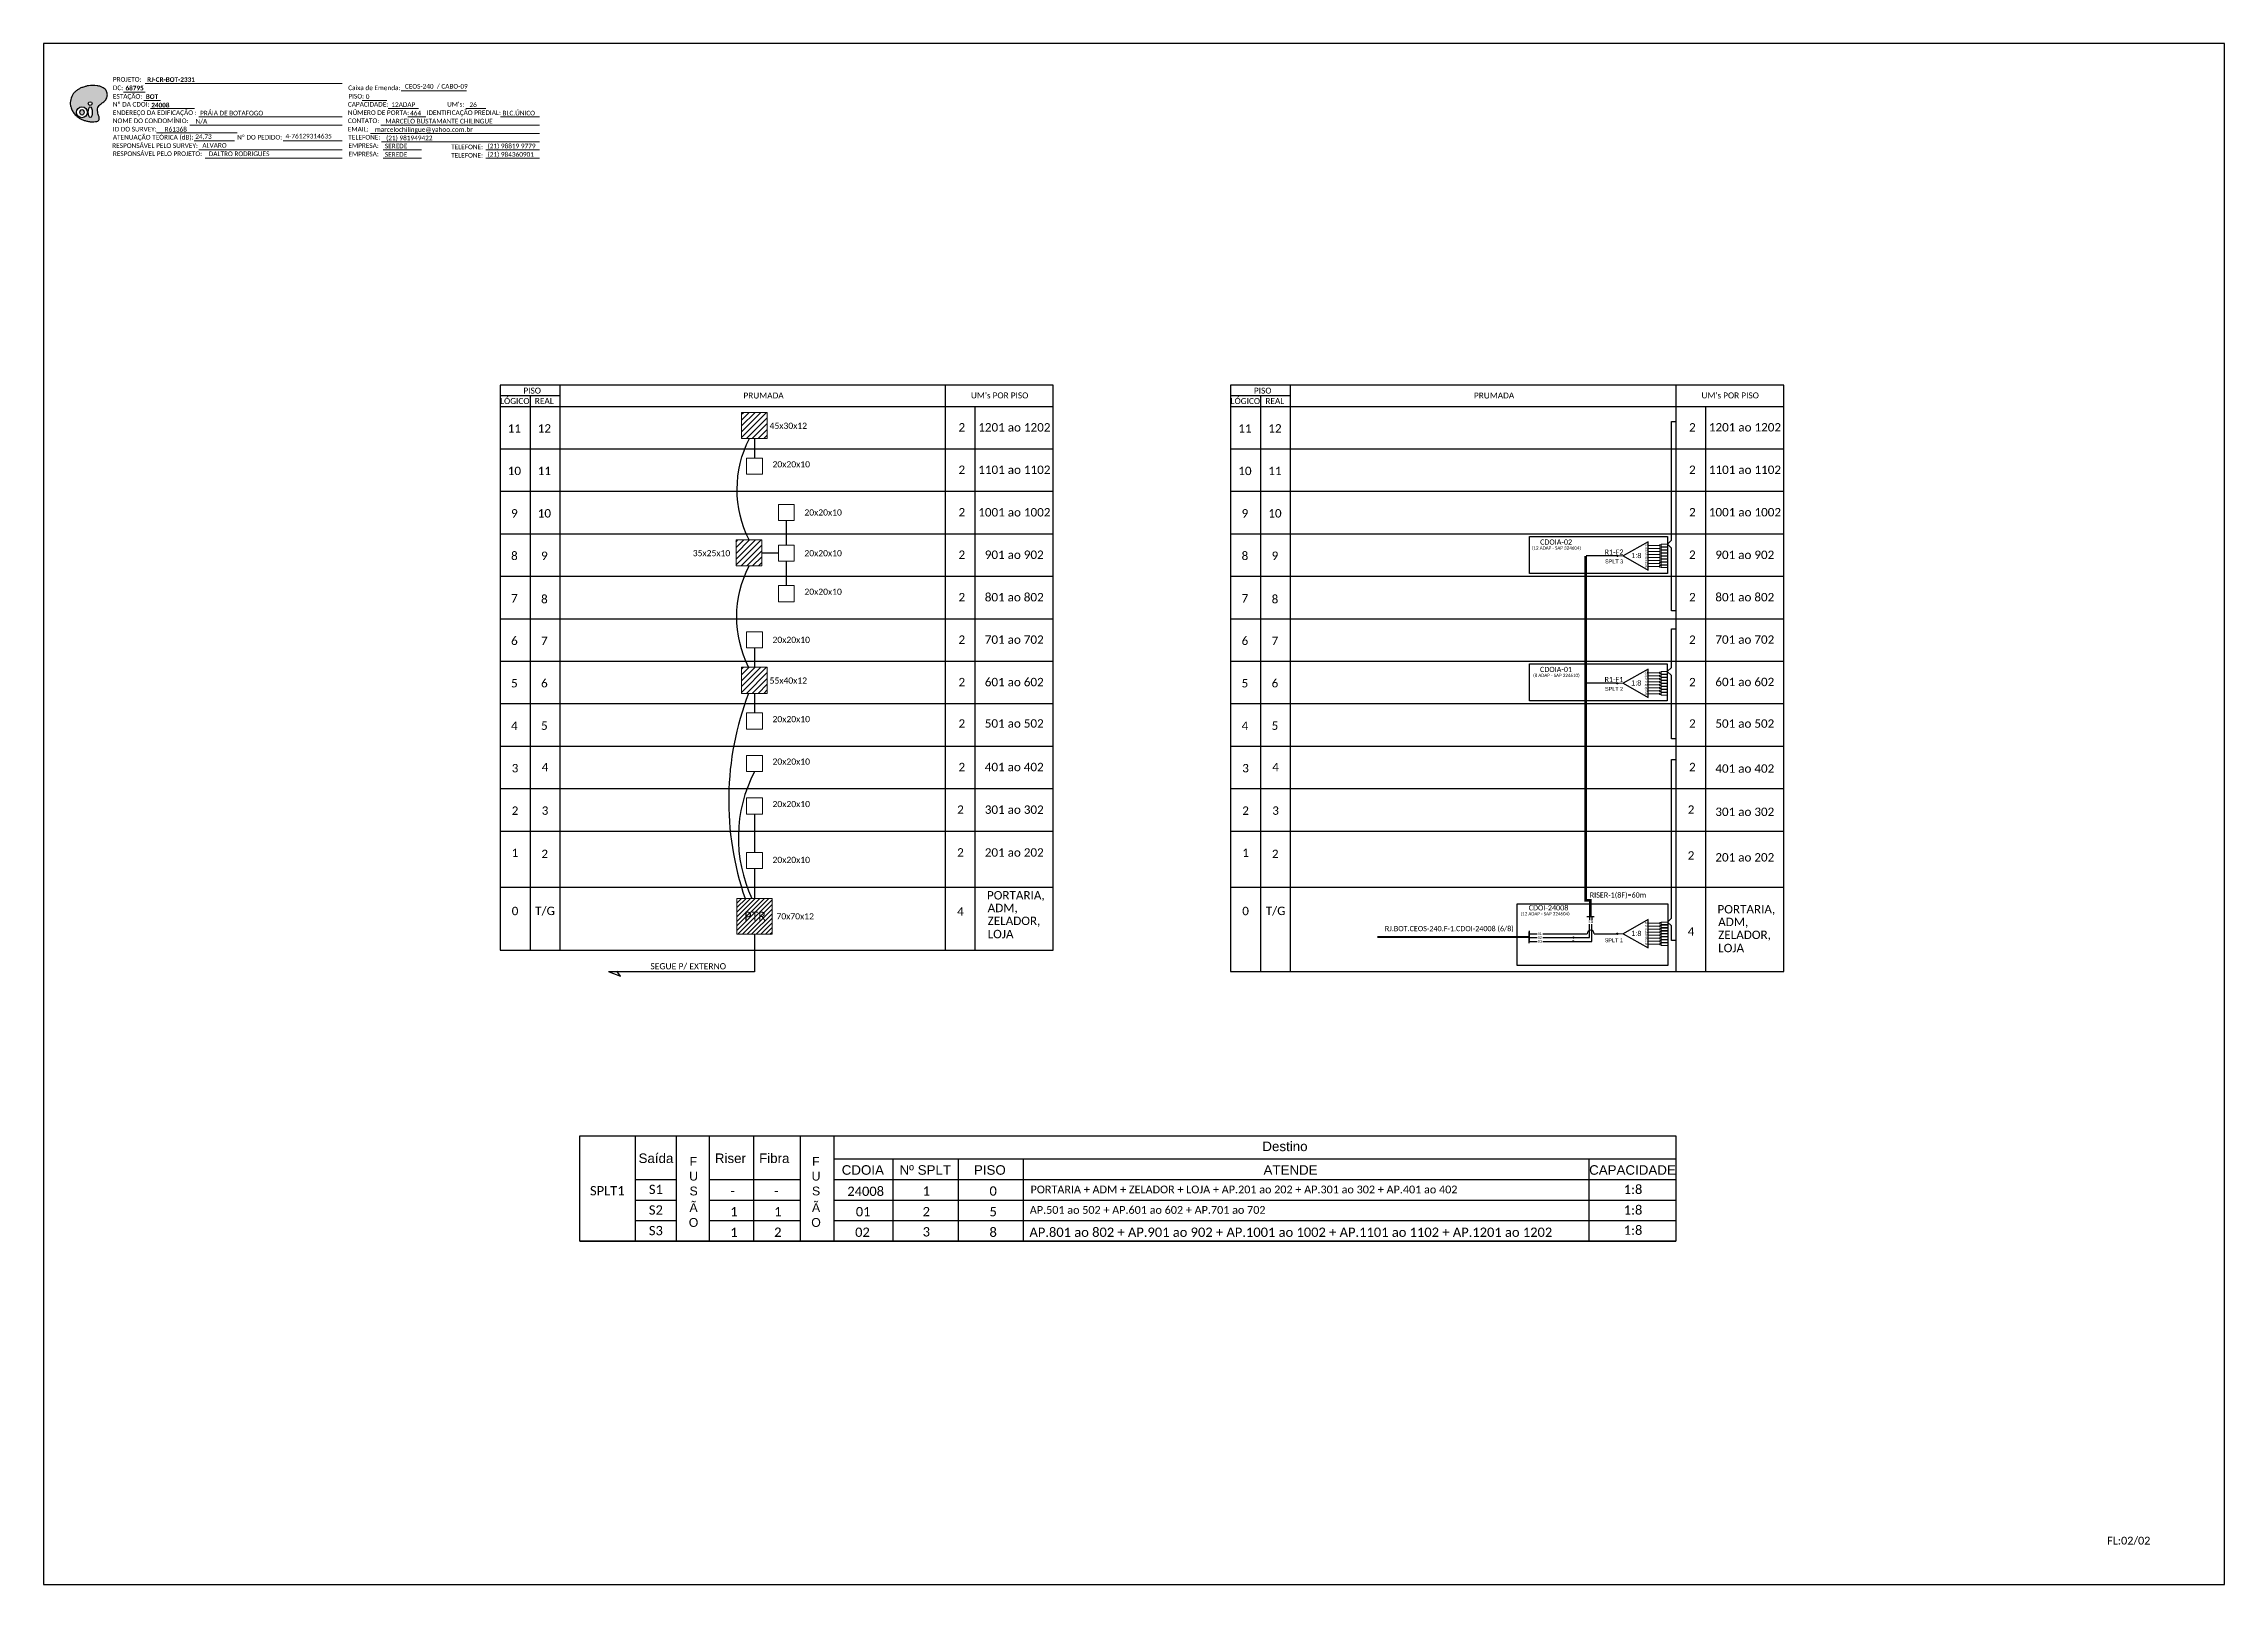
# Paper-space layout 'CDOI-24008 p2' of a CAD drawing. Header units: metres, sheet in millimetres. Extents: x -439 to 402, y -851 to -257.
# The model-space entities are those that its viewports show. They can reach past a viewport. Long polylines and large blocks are cut down to what shows.
import ezdxf
from ezdxf.enums import TextEntityAlignment as Align

# ---------------------------------------------------------------- set-up
doc = ezdxf.new("R2010")
doc.units = ezdxf.units.M
doc.styles.add('ARIAL', font='arial.ttf')
doc.styles.add('WMF-Calibri0', font='calibri.ttf')
doc.styles.add('WMF-Calibri1', font='calibrib.ttf')

# ---------------------------------------------------------------- blocks, each defined once
blk = doc.blocks.new('OI')
h = blk.add_hatch(color=40)
edge = h.paths.add_edge_path()
edge.add_spline(control_points=[(4.35, -0.67), (3.92, -0.99), (3.26, -1.5), (2.81, -2.59), (2.9, -3.5), (3.06, -4.27), (3.31, -4.85), (3.37, -5.39), (3.4, -5.88), (3.2, -6.4), (2.54, -6.61), (1.65, -6.63), (0.55, -6.67), (-0.56, -6.42), (-1.61, -6.14), (-2.77, -5.61), (-3.92, -4.77), (-4.89, -3.7), (-5.34, -2.65), (-5.6, -1.94), (-5.85, -0.96), (-5.71, 0.47), (-5.1, 2.02), (-4.14, 3.02), (-3.3, 3.61), (-2.37, 4.16), (-1.36, 4.44), (-0.56, 4.7), (0.79, 4.85), (2.24, 4.97), (3.79, 4.57), (4.67, 4.21), (5.44, 3.65), (5.76, 2.99), (6.03, 2.21), (6.01, 1.46), (5.72, 0.64), (5.31, 0.08), (4.88, -0.38), (4.51, -0.55), (4.35, -0.67)], knot_values=[0, 0, 0, 0, 1.60434, 2.417191, 3.427595, 4.282808, 4.776746, 5.304182, 5.888771, 6.258406, 6.858137, 7.79129, 8.986195, 10.124242, 11.187857, 12.242908, 13.953784, 15.414161, 16.515391, 17.349188, 17.675853, 19.552021, 21.515531, 22.568638, 23.63245, 24.621084, 25.782718, 26.745347, 27.142653, 29.870543, 31.004649, 31.921532, 32.709589, 33.801391, 34.042471, 35.192333, 35.971461, 36.628871, 37.254359, 37.836911, 37.836911, 37.836911, 37.836911], degree=3, periodic=0)
h.paths.add_polyline_path([(1.13, -0.87, -1), (-0.04, -0.87, -1)], flags=16)
edge = h.paths.add_edge_path(flags=16)
edge.add_ellipse((0.56, -3.59), major_axis=(-0.02, 1.71), ratio=0.361305, start_angle=0, end_angle=360)
h.paths.add_polyline_path([(-0.36, -3.62, -1), (-3.8, -3.62, -1)], flags=16)
edge = h.paths.add_edge_path(flags=0)
edge.add_ellipse((-2.08, -3.62), major_axis=(0, 0.885), ratio=0.758294, start_angle=0, end_angle=360)
at = {"color": 40}
for centre, radius in [((-2.08, -3.62), 1.72), ((0.54, -0.87), 0.587)]:
    blk.add_circle(centre, radius, dxfattribs=at)
blk.add_ellipse((-2.08, -3.62), major_axis=(0, 0.885), ratio=0.758294, start_param=-3.141592653589792, end_param=3.141592653589792, dxfattribs=at)
blk.add_ellipse((0.56, -3.59), major_axis=(-0.02, 1.71), ratio=0.361305, dxfattribs=at)
at = {"color": 40, "start_tangent": (-0.800898, -0.598801), "end_tangent": (-0.800898, -0.598801)}
blk.add_spline([(4.35, -0.67), (3.2, -1.78), (2.9, -2.54), (2.92, -3.55), (3.12, -4.38), (3.28, -4.85), (3.37, -5.37), (3.35, -5.95), (3.2, -6.29), (2.66, -6.55), (1.73, -6.63), (0.54, -6.62), (-0.58, -6.41), (-1.6, -6.11), (-2.56, -5.67), (-3.95, -4.67), (-4.89, -3.56), (-5.37, -2.56), (-5.64, -1.78), (-5.72, -1.46), (-5.63, 0.42), (-4.84, 2.22), (-4.13, 2.99), (-3.27, 3.62), (-2.4, 4.09), (-1.3, 4.47), (-0.37, 4.72), (0.02, 4.77), (2.75, 4.8), (3.85, 4.53), (4.69, 4.16), (5.31, 3.68), (5.85, 2.73), (5.93, 2.5), (5.94, 1.35), (5.67, 0.62), (5.29, 0.08), (4.84, -0.36), (4.35, -0.67)], degree=3, dxfattribs=at)
blk = doc.blocks.new('SPLT_1-8_SC-APC')
at = {"color": 1, "lineweight": 0}
blk.add_lwpolyline([(-17.04, -7.55), (-19.26, -7.55)], dxfattribs=at)
at = {"color": 1}
blk.add_lwpolyline([(-7.37, -2.1), (-17.04, -7.55), (-7.37, -13), (-7.37, -2.1)], dxfattribs=at)
at = {"color": 3, "lineweight": 0}
for points in [[(-2.99, -3.51), (-7.37, -3.51)], [(-7.37, -4.66), (-2.99, -4.66)], [(-7.37, -5.82), (-2.99, -5.82)], [(-7.37, -6.97), (-2.99, -6.97)], [(-7.37, -8.12), (-2.99, -8.12)], [(-2.41, -3.02), (-2.41, -4)], [(-2.41, -3.02), (0, -3.02)], [(-2.41, -4), (0, -4)], [(-2.41, -4.17), (-2.41, -5.16)], [(-2.41, -4.17), (0, -4.17)], [(-2.41, -5.16), (0, -5.16)], [(-2.41, -5.32), (-2.41, -6.31)], [(-2.41, -5.32), (0, -5.32)], [(-2.41, -6.31), (0, -6.31)], [(-2.41, -6.48), (-2.41, -7.46)], [(-2.41, -6.48), (0, -6.48)], [(-2.41, -7.46), (0, -7.46)], [(-2.41, -7.63), (-2.41, -8.62)], [(-2.41, -7.63), (0, -7.63)], [(-7.37, -9.28), (-2.99, -9.28)], [(-7.37, -10.43), (-2.99, -10.43)], [(-7.37, -11.58), (-2.99, -11.58)], [(-2.41, -8.62), (0, -8.62)], [(-2.41, -8.78), (-2.41, -9.77)], [(-2.41, -8.78), (0, -8.78)], [(-2.41, -9.77), (0, -9.77)], [(-2.41, -9.94), (-2.41, -10.92)], [(-2.41, -9.94), (0, -9.94)], [(-2.41, -10.92), (0, -10.92)], [(-2.41, -11.09), (-2.41, -12.08)], [(-2.41, -11.09), (0, -11.09)], [(-2.41, -12.08), (0, -12.08)]]:
    blk.add_lwpolyline(points, dxfattribs=at)
for points in [[(-2.99, -3.22), (-2.41, -3.22), (-2.41, -3.8), (-2.99, -3.8)], [(-2.99, -4.38), (-2.41, -4.38), (-2.41, -4.95), (-2.99, -4.95)], [(-2.99, -5.53), (-2.41, -5.53), (-2.41, -6.1), (-2.99, -6.1)], [(-2.99, -6.68), (-2.41, -6.68), (-2.41, -7.26), (-2.99, -7.26)], [(-2.99, -7.84), (-2.41, -7.84), (-2.41, -8.41), (-2.99, -8.41)], [(-2.99, -8.99), (-2.41, -8.99), (-2.41, -9.56), (-2.99, -9.56)], [(-2.99, -10.14), (-2.41, -10.14), (-2.41, -10.72), (-2.99, -10.72)], [(-2.99, -11.3), (-2.41, -11.3), (-2.41, -11.87), (-2.99, -11.87)]]:
    blk.add_lwpolyline(points, close=True, dxfattribs=at)
at = {"color": 1, "style": 'ARIAL'}
for s, height, p in [('1:8', 2, (-13.91, -8.4)), ('S1', 0.75, (-8.74, -3.78)), ('S2', 0.75, (-8.74, -4.97)), ('S3', 0.75, (-8.74, -6.18)), ('S4', 0.75, (-8.74, -7.36)), ('S5', 0.75, (-8.74, -8.57)), ('S6', 0.75, (-8.74, -9.69)), ('S7', 0.75, (-8.74, -10.78)), ('S8', 0.75, (-8.74, -11.9))]:
    blk.add_text(s, height=height, dxfattribs=at).set_placement(p)

msp = doc.modelspace()

# ---------------------------------------------------------------- hatches: boundary and pattern name
h = msp.add_hatch()
h.set_pattern_fill('LINE', color=1, scale=0.5, angle=45)
h.set_pattern_definition([(45, (-5582.2583, 3171.6283), (-1.122532, 1.122532), [])])
h.paths.add_polyline_path([(-29.86, -56.8), (-19.96, -56.8), (-19.96, -46.76), (-29.86, -46.76)])
h = msp.add_hatch()
h.set_pattern_fill('LINE', color=1, scale=0.5, angle=45)
h.set_pattern_definition([(45, (-5584.3463, 3122.5127), (-1.122532, 1.122532), [])])
h.paths.add_polyline_path([(-31.95, -105.92), (-22.04, -105.92), (-22.04, -95.88), (-31.95, -95.88)])
h = msp.add_hatch(color=3)
h.dxf.hatch_style = 1
edge = h.paths.add_edge_path()
edge.add_arc((307.9, -102.04), 0.242, 0, 360)
h = msp.add_hatch()
h.set_pattern_fill('LINE', color=1, scale=0.5, angle=45)
h.set_pattern_definition([(45, (-5582.2583, 3073.3971), (-1.122532, 1.122532), [])])
h.paths.add_polyline_path([(-29.86, -155.03), (-19.96, -155.03), (-19.96, -144.99), (-29.86, -144.99)])
h = msp.add_hatch(color=3)
h.dxf.hatch_style = 1
edge = h.paths.add_edge_path()
edge.add_arc((307.87, -151.16), 0.242, 0, 360)
h = msp.add_hatch()
h.set_pattern_fill('ANSI31', color=1, scale=10, style=0)
h.set_pattern_definition([(45, (-643.3128, -631.8166), (-0.8838835, 0.8838835), [])])
h.paths.add_polyline_path([(-31.69, -247.85), (-18.12, -247.85), (-18.12, -234.09), (-31.69, -234.09)])
h.paths.add_polyline_path([(-29.69, -243.5), (-19.61, -243.5), (-19.61, -238.35), (-29.69, -238.35)], flags=24)
h = msp.add_hatch(color=3)
h.dxf.hatch_style = 1
edge = h.paths.add_edge_path()
edge.add_arc((290.92, -250.63), 0.256, 0, 360)
h = msp.add_hatch(color=3)
h.dxf.hatch_style = 1
edge = h.paths.add_edge_path()
edge.add_arc((290.95, -249.17), 0.256, 0, 360)
h = msp.add_hatch(color=3)
h.dxf.hatch_style = 1
edge = h.paths.add_edge_path()
edge.add_arc((307.89, -247.72), 0.256, 0, 360)

# ---------------------------------------------------------------- linework, layer by layer
at = {"color": 5}
for p, q in [((307.9, -102.04), (295.88, -102.04)), ((307.87, -151.16), (295.84, -151.16)), ((290.89, -250.64), (298.06, -250.63)), ((290.95, -249.17), (297.07, -249.17)), ((297.07, -249.17), (297.07, -243.96)), ((298.06, -250.63), (298.06, -243.96))]:
    msp.add_line(p, q, dxfattribs=at)
at = {"color": 1}
msp.add_line((273.83, -246.6), (273.83, -250.36), dxfattribs=at)
at = {"color": 2}
msp.add_line((279.07, -249.18), (290.95, -249.17), dxfattribs=at)
at = {"color": 7}
msp.add_line((279.07, -250.64), (290.89, -250.64), dxfattribs=at)
for p, q in [((-92.24, -325.67), (330.47, -325.67)), ((-92.24, -366.24), (-92.24, -325.67)), ((-70.92, -325.67), (-70.92, -366.24)), ((-55.16, -325.67), (-55.16, -366.24)), ((-42.21, -366.24), (-42.21, -325.67)), ((-25.3, -325.67), (-25.3, -366.24)), ((-7.28, -325.67), (-7.28, -366.24)), ((5.68, -325.67), (5.68, -366.24)), ((330.47, -325.67), (330.47, -366.24)), ((5.68, -334.49), (330.47, -334.49)), ((28.49, -334.49), (28.49, -366.24)), ((53.64, -334.49), (53.64, -366.24)), ((78.73, -334.49), (78.73, -366.24)), ((296.89, -334.49), (296.89, -366.24)), ((-70.92, -342.43), (-55.16, -342.43)), ((-42.21, -342.43), (-7.28, -342.43)), ((5.68, -342.43), (330.47, -342.43)), ((-70.92, -350.37), (-55.16, -350.37)), ((-42.21, -350.37), (-7.28, -350.37)), ((5.68, -350.37), (330.47, -350.37)), ((-70.92, -358.3), (-55.16, -358.3)), ((-42.21, -358.3), (-7.28, -358.3)), ((5.68, -358.3), (330.47, -358.3)), ((-70.92, -366.24), (-55.16, -366.24)), ((-42.21, -366.24), (-7.28, -366.24)), ((5.68, -366.24), (330.47, -366.24))]:
    msp.add_line(p, q)
msp.add_lwpolyline([(-299.04, -498.54), (541.96, -498.54), (541.96, 95.46), (-299.04, 95.46)], close=True)
at = {"color": 7, "lineweight": 0}
for points in [[(-268.25, 76.78), (-259.93, 76.78)], [(-259.93, 80.05), (-183.96, 80.05)], [(-161.12, 77.27), (-135.99, 77.27)], [(-260.45, 73.5), (-253.9, 73.5)], [(-257.79, 70.43), (-240.82, 70.43)], [(-176.16, 73.54), (-166.68, 73.54)], [(-166.12, 70.43), (-154.5, 70.43)], [(-136.17, 70.43), (-128.51, 70.43)], [(-255.47, 61.01), (-224.42, 61.01)], [(-242.63, 64.08), (-183.96, 64.08)], [(-239.22, 67.19), (-183.96, 67.19)], [(-173.04, 60.84), (-107.77, 60.84)], [(-169, 64.08), (-107.77, 64.08)], [(-158.53, 67.19), (-151.59, 67.19)], [(-122.83, 67.19), (-107.8, 67.19)], [(-240.93, 58.05), (-225.42, 58.05)], [(-239.22, 54.49), (-183.96, 54.49)], [(-236.73, 51.25), (-183.96, 51.25)], [(-206.7, 58.05), (-183.94, 58.05)], [(-168.75, 57.6), (-107.77, 57.6)], [(-168.15, 54.49), (-153.35, 54.49)], [(-168.15, 51.25), (-153.35, 51.25)], [(-128.54, 54.49), (-107.77, 54.49)], [(-128.54, 51.25), (-107.77, 51.25)]]:
    msp.add_lwpolyline(points, dxfattribs=at)
at = {"color": 0}
for points in [[(90.28, -36.16), (-123.03, -36.16)], [(-99.89, -40.27), (-123.03, -40.27)], [(372.01, -36.16), (158.7, -36.16)], [(181.85, -40.27), (158.7, -40.27)]]:
    msp.add_lwpolyline(points, dxfattribs=at)
for points in [[(-123.03, -36.16), (-123.03, -44.38)], [(-111.46, -40.27), (-111.46, -44.38)], [(-99.89, -44.38), (-99.89, -36.16)], [(48.69, -36.16), (48.69, -44.38)], [(90.28, -44.38), (90.28, -36.16)], [(158.7, -36.16), (158.7, -44.38)], [(170.27, -40.27), (170.27, -44.38)], [(181.85, -44.38), (181.85, -36.16)], [(330.42, -36.16), (330.42, -44.38)], [(372.01, -44.38), (372.01, -36.16)], [(-123.03, -44.38), (90.28, -44.38)], [(-123.03, -44.38), (90.28, -44.38)], [(-123.03, -44.38), (90.28, -44.38)], [(-123.03, -44.38), (-123.03, -254.08), (90.28, -254.08), (90.28, -44.38)], [(-123.03, -44.38), (90.28, -44.38)], [(-123.03, -44.38), (90.28, -44.38)], [(-123.03, -44.38), (90.28, -44.38)], [(-111.46, -44.38), (-111.46, -254.08)], [(-99.89, -254.08), (-99.89, -44.38)], [(48.69, -44.38), (48.69, -254.08)], [(60.26, -254.08), (60.26, -44.38)], [(158.7, -44.38), (372.01, -44.38)], [(158.7, -44.38), (372.01, -44.38)], [(158.7, -44.38), (372.01, -44.38)], [(158.7, -44.38), (158.7, -262.25), (372.01, -262.25), (372.01, -44.38)], [(158.7, -44.38), (372.01, -44.38)], [(158.7, -44.38), (372.01, -44.38)], [(158.7, -44.38), (372.01, -44.38)], [(170.27, -44.38), (170.27, -262.25)], [(181.85, -262.25), (181.85, -44.38)], [(330.42, -44.38), (330.42, -262.25)], [(342, -262.25), (342, -44.38)], [(-123.03, -60.76), (90.28, -60.76)], [(-123.03, -60.76), (90.28, -60.76)], [(158.7, -60.76), (372.01, -60.76)], [(158.7, -60.76), (372.01, -60.76)], [(-123.03, -77.13), (90.28, -77.13)], [(-123.03, -77.13), (90.28, -77.13)], [(158.7, -77.13), (372.01, -77.13)], [(158.7, -77.13), (372.01, -77.13)], [(-123.03, -93.5), (90.28, -93.5)], [(-123.03, -93.5), (90.28, -93.5)], [(158.7, -93.5), (372.01, -93.5)], [(158.7, -93.5), (372.01, -93.5)], [(-123.03, -109.87), (90.28, -109.87)], [(158.7, -109.87), (372.01, -109.87)], [(-123.03, -126.24), (90.28, -126.24)], [(158.7, -126.24), (372.01, -126.24)], [(-123.03, -142.62), (90.28, -142.62)], [(158.7, -142.62), (372.01, -142.62)], [(-123.03, -158.99), (90.28, -158.99)], [(158.7, -158.99), (372.01, -158.99)], [(-123.03, -175.36), (90.28, -175.36)], [(158.7, -175.36), (372.01, -175.36)], [(-123.03, -191.73), (90.28, -191.73)], [(158.7, -191.73), (372.01, -191.73)], [(-123.03, -208.1), (90.28, -208.1)], [(158.7, -208.1), (372.01, -208.1)], [(-123.03, -229.76), (90.28, -229.76)], [(158.7, -229.76), (372.01, -229.76)], [(330.47, -366.24), (-92.24, -366.24), (330.47, -366.24)]]:
    msp.add_lwpolyline(points)
at = {"color": 1, "lineweight": 0}
for points in [[(-19.96, -46.76), (-29.86, -46.76), (-29.86, -56.8), (-19.96, -56.8)], [(-22.04, -95.88), (-31.95, -95.88), (-31.95, -105.92), (-22.04, -105.92)], [(-19.96, -144.99), (-29.86, -144.99), (-29.86, -155.03), (-19.96, -155.03)], [(-31.69, -234.09), (-18.12, -234.09), (-18.12, -247.85), (-31.69, -247.85)]]:
    msp.add_lwpolyline(points, close=True, dxfattribs=at)
at = {"color": 3}
for points in [[(330.38, -123.15), (328.73, -123.15), (328.73, -99.02), (327.16, -97.51), (328.73, -96.01), (328.73, -50.17), (330.38, -50.17)], [(-24.91, -56.8), (-24.91, -64.37)], [(-12.62, -88.31), (-12.62, -97.9)], [(-15.69, -101.01), (-22.04, -101.01)], [(-12.62, -104.11), (-12.62, -113.48)], [(330.35, -172.62), (328.69, -172.62), (328.69, -148.14), (327.13, -146.63), (328.69, -145.12), (328.69, -130.19), (330.34, -130.19)], [(-24.91, -137.43), (-24.91, -144.99)], [(-24.91, -155.03), (-24.91, -162.6)], [(330.4, -250.36), (328.75, -250.36), (328.75, -244.7), (327.18, -243.19), (328.75, -241.68), (328.75, -180.57), (330.4, -180.57)], [(-24.91, -201.56), (-24.91, -216.34)], [(-24.91, -222.47), (-24.91, -234.01)], [(273.83, -247.72), (276.99, -247.72)], [(279.07, -247.72), (296.25, -247.72)], [(298.94, -247.72), (307.92, -247.72)]]:
    msp.add_lwpolyline(points, dxfattribs=at)
for points in [[(-27, -95.88, -0.238546), (-26.85, -56.8)], [(-27.14, -144.99, -0.238546), (-27, -105.92)], [(-27.16, -155.03, 0.176847), (-28.53, -234.09)], [(-24.91, -185.18, 0.233493), (-25.88, -234.09)]]:
    msp.add_lwpolyline(points, format="xyb", dxfattribs=at)
at = {"lineweight": 0}
for points in [[(-21.84, -64.37), (-27.97, -64.37), (-27.97, -70.58), (-21.84, -70.58)], [(-9.56, -82.19), (-15.69, -82.19), (-15.69, -88.4), (-9.56, -88.4)], [(-9.56, -97.9), (-15.69, -97.9), (-15.69, -104.11), (-9.56, -104.11)], [(-9.56, -113.48), (-15.69, -113.48), (-15.69, -119.7), (-9.56, -119.7)], [(-21.84, -131.3), (-27.97, -131.3), (-27.97, -137.52), (-21.84, -137.52)], [(-21.84, -162.6), (-27.97, -162.6), (-27.97, -168.81), (-21.84, -168.81)], [(-21.84, -178.97), (-27.97, -178.97), (-27.97, -185.18), (-21.84, -185.18)], [(-21.84, -195.34), (-27.97, -195.34), (-27.97, -201.56), (-21.84, -201.56)], [(-21.84, -216.34), (-27.97, -216.34), (-27.97, -222.55), (-21.84, -222.55)]]:
    msp.add_lwpolyline(points, close=True, dxfattribs=at)
at = {"color": 1}
for points in [[(274.03, -94.5), (327.16, -94.5), (327.16, -108.81), (274.03, -108.81)], [(274, -143.61), (327.13, -143.61), (327.13, -157.93), (274, -157.93)], [(269.2, -236.11), (327.28, -236.11), (327.28, -260.01), (269.2, -260.01)]]:
    msp.add_lwpolyline(points, close=True, dxfattribs=at)
for points in [[(319.79, -96.59), (310.13, -102.04), (319.79, -107.49), (319.79, -96.59)], [(319.76, -145.71), (310.09, -151.16), (319.76, -156.61), (319.76, -145.71)], [(-24.91, -247.85), (-24.91, -262.41), (-81.15, -262.41)], [(273.84, -251.37), (273.83, -246.98)], [(-80.94, -262.41), (-76.52, -264)], [(-76.52, -264), (-77.93, -262.17)]]:
    msp.add_lwpolyline(points, dxfattribs=at)
at = {"color": 3, "lineweight": 0}
for points in [[(324.17, -98.01), (319.79, -98.01)], [(319.79, -99.16), (324.17, -99.16)], [(319.79, -100.31), (324.17, -100.31)], [(324.75, -97.51), (324.75, -98.5)], [(324.75, -97.51), (327.16, -97.51)], [(324.75, -98.5), (327.16, -98.5)], [(324.75, -98.67), (324.75, -99.65)], [(324.75, -98.67), (327.16, -98.67)], [(324.75, -99.65), (327.16, -99.65)], [(324.75, -99.82), (324.75, -100.81)], [(324.75, -99.82), (327.16, -99.82)], [(324.75, -100.81), (327.16, -100.81)], [(319.79, -101.47), (324.17, -101.47)], [(319.79, -102.62), (324.17, -102.62)], [(319.79, -103.77), (324.17, -103.77)], [(319.79, -104.92), (324.17, -104.92)], [(319.79, -106.08), (324.17, -106.08)], [(324.75, -100.97), (324.75, -101.96)], [(324.75, -100.97), (327.16, -100.97)], [(324.75, -101.96), (327.16, -101.96)], [(324.75, -102.13), (324.75, -103.11)], [(324.75, -102.13), (327.16, -102.13)], [(324.75, -103.11), (327.16, -103.11)], [(324.75, -103.28), (324.75, -104.27)], [(324.75, -103.28), (327.16, -103.28)], [(324.75, -104.27), (327.16, -104.27)], [(324.75, -104.43), (324.75, -105.42)], [(324.75, -104.43), (327.16, -104.43)], [(324.75, -105.42), (327.16, -105.42)], [(324.75, -105.58), (324.75, -106.57)], [(324.75, -105.58), (327.16, -105.58)], [(324.75, -106.57), (327.16, -106.57)], [(324.13, -147.12), (319.76, -147.12)], [(319.76, -148.28), (324.13, -148.28)], [(319.76, -149.43), (324.13, -149.43)], [(319.76, -150.58), (324.13, -150.58)], [(324.71, -146.63), (324.71, -147.62)], [(324.71, -146.63), (327.13, -146.63)], [(324.71, -147.62), (327.13, -147.62)], [(324.71, -147.78), (324.71, -148.77)], [(324.71, -147.78), (327.13, -147.78)], [(324.71, -148.77), (327.13, -148.77)], [(324.71, -148.94), (324.71, -149.92)], [(324.71, -148.94), (327.13, -148.94)], [(324.71, -149.92), (327.13, -149.92)], [(324.71, -150.09), (324.71, -151.07)], [(324.71, -150.09), (327.13, -150.09)], [(324.71, -151.07), (327.13, -151.07)], [(324.71, -151.24), (324.71, -152.23)], [(324.71, -151.24), (327.13, -151.24)], [(319.76, -151.73), (324.13, -151.73)], [(319.76, -152.89), (324.13, -152.89)], [(319.76, -154.04), (324.13, -154.04)], [(319.76, -155.19), (324.13, -155.19)], [(324.71, -152.23), (327.13, -152.23)], [(324.71, -152.39), (324.71, -153.38)], [(324.71, -152.39), (327.13, -152.39)], [(324.71, -153.38), (327.13, -153.38)], [(324.71, -153.55), (324.71, -154.53)], [(324.71, -153.55), (327.13, -153.55)], [(324.71, -154.53), (327.13, -154.53)], [(324.71, -154.7), (324.71, -155.69)], [(324.71, -154.7), (327.13, -154.7)], [(324.71, -155.69), (327.13, -155.69)]]:
    msp.add_lwpolyline(points, dxfattribs=at)
for points in [[(324.17, -97.72), (324.75, -97.72), (324.75, -98.29), (324.17, -98.29)], [(324.17, -98.87), (324.75, -98.87), (324.75, -99.45), (324.17, -99.45)], [(324.17, -100.03), (324.75, -100.03), (324.75, -100.6), (324.17, -100.6)], [(324.17, -101.18), (324.75, -101.18), (324.75, -101.75), (324.17, -101.75)], [(324.17, -102.33), (324.75, -102.33), (324.75, -102.91), (324.17, -102.91)], [(324.17, -103.49), (324.75, -103.49), (324.75, -104.06), (324.17, -104.06)], [(324.17, -104.64), (324.75, -104.64), (324.75, -105.21), (324.17, -105.21)], [(324.17, -105.79), (324.75, -105.79), (324.75, -106.36), (324.17, -106.36)], [(324.13, -146.84), (324.71, -146.84), (324.71, -147.41), (324.13, -147.41)], [(324.13, -147.99), (324.71, -147.99), (324.71, -148.56), (324.13, -148.56)], [(324.13, -149.14), (324.71, -149.14), (324.71, -149.71), (324.13, -149.71)], [(324.13, -150.3), (324.71, -150.3), (324.71, -150.87), (324.13, -150.87)], [(324.13, -151.45), (324.71, -151.45), (324.71, -152.02), (324.13, -152.02)], [(324.13, -152.6), (324.71, -152.6), (324.71, -153.17), (324.13, -153.17)], [(324.13, -153.75), (324.71, -153.75), (324.71, -154.33), (324.13, -154.33)], [(324.13, -154.91), (324.71, -154.91), (324.71, -155.48), (324.13, -155.48)]]:
    msp.add_lwpolyline(points, close=True, dxfattribs=at)
at = {"color": 5, "const_width": 1}
msp.add_lwpolyline([(297.49, -241), (297.49, -234.79), (295.67, -234.79), (295.67, -102.04)], dxfattribs=at)
at = {"color": 1, "lineweight": 0}
for points in [[(310.13, -102.04), (307.9, -102.04)], [(310.09, -151.16), (307.87, -151.16)]]:
    msp.add_lwpolyline(points, dxfattribs=at)
at = {"color": 5}
for points in [[(296.1, -241), (298.88, -241)], [(297.07, -241), (297.07, -242.32)], [(298.06, -241), (298.06, -242.32)]]:
    msp.add_lwpolyline(points, dxfattribs=at)
at = {"color": 1}
msp.add_lwpolyline([(215.27, -248.95, 0.8, 0.8, 0), (273.83, -248.92, 0.8, 0.8, 0)], format="xyseb", dxfattribs=at)
at = {"color": 2}
msp.add_lwpolyline([(273.83, -249.18), (276.99, -249.18)], dxfattribs=at)
at = {"color": 7}
msp.add_lwpolyline([(273.83, -250.64), (276.99, -250.64)], dxfattribs=at)
at = {"color": 3}
for centre, radius in [((307.9, -102.04), 0.242), ((307.87, -151.16), 0.242), ((290.92, -250.63), 0.256), ((290.95, -249.17), 0.256), ((307.89, -247.72), 0.256)]:
    msp.add_circle(centre, radius, dxfattribs=at)
msp.add_arc((297.6, -247.72), 1.35, 0, 180, dxfattribs=at)

# ---------------------------------------------------------------- block references
at = {"color": 7, "xscale": 1.213923925163967, "yscale": 1.213923925163967, "zscale": 1.213923925163967, "rotation": 0.1532896023949059}
msp.add_blockref('OI', (-281.74, 73.4), dxfattribs=at)
at = {"color": 3}
msp.add_blockref('SPLT_1-8_SC-APC', (327.18, -240.17), dxfattribs=at)

# ---------------------------------------------------------------- texts
at = {"color": 7, "lineweight": 0, "style": 'WMF-Calibri0'}
for s, height, p in [('DC:', 1.793, (-272.33, 77.52)), ('ESTAÇÃO:', 1.793, (-272.33, 74.24)), ('PROJETO:', 1.793, (-272.33, 80.8)), ('Caixa de Emenda:', 1.7927, (-181.58, 77.52)), ('PISO:', 1.793, (-181.51, 74.29)), ('ENDEREÇO DA EDIFICAÇÃO :', 1.7927, (-272.33, 67.94)), ('Nº DA CDOI:', 1.7927, (-272.33, 71.17)), ('CAPACIDADE:', 1.7927, (-181.69, 71.17)), ('NÚMERO DE PORTA:', 1.7927, (-181.69, 67.94)), ('IDENTIFICAÇÃO PREDIAL:', 1.7927, (-151.32, 67.94)), ("UM's:", 1.793, (-143.44, 71.17)), ('ATENUAÇÃO TEÓRICA (dB):', 1.7927, (-272.33, 58.48)), ('NOME DO CONDOMÍNIO:', 1.7927, (-272.33, 64.82)), ('ID DO SURVEY:', 1.7927, (-272.33, 61.59)), ('Nº DO PEDIDO:', 1.7927, (-224.41, 58.48)), ('CONTATO:', 1.793, (-181.69, 64.82)), ('EMAIL:', 1.793, (-181.69, 61.59)), ('TELEFONE:', 1.793, (-181.51, 58.48)), ('RESPONSÁVEL PELO SURVEY:', 1.7927, (-272.58, 55.24)), ('RESPONSÁVEL PELO PROJETO:', 1.7927, (-272.33, 52.13)), ('EMPRESA:', 1.793, (-181.51, 55.24)), ('EMPRESA:', 1.793, (-181.51, 52)), ('TELEFONE:', 1.793, (-141.9, 54.73)), ('TELEFONE:', 1.793, (-141.9, 51.5))]:
    msp.add_text(s, height=height, dxfattribs=at).set_placement(p)
at = {"color": 7}
for s, height, style, p in [('68795', 1.793, 'WMF-Calibri1', (-267.45, 77.43)), ('BOT', 1.793, 'WMF-Calibri1', (-259.65, 74.15)), ('RJ-CR-BOT-2331', 1.7927, 'WMF-Calibri1', (-259.13, 80.71)), ('0', 1.79, 'WMF-Calibri0', (-174.81, 74.14)), ('CEOS-240  / CABO-09', 1.7927, 'WMF-Calibri0', (-159.72, 78.11)), ('PRÁIA DE BOTAFOGO', 1.7927, 'WMF-Calibri0', (-238.71, 67.78)), ('12ADAP', 1.793, 'WMF-Calibri0', (-164.94, 71.05)), ('464', 1.793, 'WMF-Calibri0', (-157.72, 67.79)), ('26', 1.793, 'WMF-Calibri0', (-134.82, 71.03)), ('BLC.ÚNICO', 1.793, 'WMF-Calibri0', (-122.08, 67.79)), ('R61368', 1.793, 'WMF-Calibri0', (-252.37, 61.54)), ('24,73', 1.793, 'WMF-Calibri0', (-240.56, 58.71)), ('N/A', 1.793, 'WMF-Calibri0', (-240.43, 64.65)), ('4-76129314635', 1.7927, 'WMF-Calibri0', (-205.76, 58.89)), ('marcelochilingue@yahoo.com.br', 1.7927, 'WMF-Calibri0', (-171.26, 61.44)), ('MARCELO BUSTAMANTE CHILINGUE', 1.7927, 'WMF-Calibri0', (-167.22, 64.68)), ('(21) 981949422', 1.7927, 'WMF-Calibri0', (-166.97, 58.2)), ('ALVARO', 1.793, 'WMF-Calibri0', (-237.82, 55.33)), ('DALTRO RODRIGUES', 1.7927, 'WMF-Calibri0', (-235.33, 52.09)), ('SEREDE', 1.793, 'WMF-Calibri0', (-167.44, 55.09)), ('SEREDE', 1.793, 'WMF-Calibri0', (-167.44, 51.85)), ('(21) 98819 9779', 1.7927, 'WMF-Calibri0', (-127.84, 55.09)), ('(21) 984360901', 1.7927, 'WMF-Calibri0', (-127.84, 51.85)), ('45x30x12', 2.373, 'WMF-Calibri0', (-19.07, -53.05)), (' 1201 ao 1202', 3.24, 'WMF-Calibri0', (60.26, -54.09)), (' 1201 ao 1202', 3.24, 'WMF-Calibri0', (342, -54.07)), ('20x20x10', 2.373, 'WMF-Calibri0', (-17.94, -67.91)), (' 1101 ao 1102', 3.24, 'WMF-Calibri0', (60.26, -70.45)), (' 1101 ao 1102', 3.24, 'WMF-Calibri0', (342, -70.45)), ('20x20x10', 2.373, 'WMF-Calibri0', (-5.65, -86.47)), (' 1001 ao 1002', 3.24, 'WMF-Calibri0', (60.26, -86.84)), (' 1001 ao 1002', 3.24, 'WMF-Calibri0', (342, -86.81)), ('35x25x10', 2.373, 'WMF-Calibri0', (-48.7, -102.16)), ('20x20x10', 2.373, 'WMF-Calibri0', (-5.65, -102.18)), (' 901 ao 902', 3.24, 'WMF-Calibri0', (62.78, -103.21)), (' 901 ao 902', 3.24, 'WMF-Calibri0', (344.51, -103.25)), ('20x20x10', 2.373, 'WMF-Calibri0', (-5.65, -117.03)), (' 801 ao 802', 3.24, 'WMF-Calibri0', (62.78, -119.58)), (' 801 ao 802', 3.24, 'WMF-Calibri0', (344.51, -119.55)), ('20x20x10', 2.373, 'WMF-Calibri0', (-17.94, -135.58)), (' 701 ao 702', 3.24, 'WMF-Calibri0', (62.78, -135.93)), (' 701 ao 702', 3.24, 'WMF-Calibri0', (344.51, -135.91)), ('55x40x12', 2.373, 'WMF-Calibri0', (-19.07, -151.28)), (' 601 ao 602', 3.24, 'WMF-Calibri0', (62.78, -152.3)), (' 601 ao 602', 3.24, 'WMF-Calibri0', (344.51, -152.24)), ('20x20x10', 2.373, 'WMF-Calibri0', (-17.94, -166.14)), (' 501 ao 502', 3.24, 'WMF-Calibri0', (62.78, -168.25)), (' 501 ao 502', 3.24, 'WMF-Calibri0', (344.51, -168.29)), ('20x20x10', 2.373, 'WMF-Calibri0', (-17.94, -182.52)), (' 401 ao 402', 3.24, 'WMF-Calibri0', (62.78, -185.04)), (' 401 ao 402', 3.24, 'WMF-Calibri0', (344.51, -185.63)), ('20x20x10', 2.373, 'WMF-Calibri0', (-17.94, -198.89)), (' 301 ao 302', 3.24, 'WMF-Calibri0', (62.78, -201.49)), (' 301 ao 302', 3.24, 'WMF-Calibri0', (344.51, -202.31)), ('20x20x10', 2.373, 'WMF-Calibri0', (-17.94, -220.42)), (' 201 ao 202', 3.24, 'WMF-Calibri0', (62.78, -217.99)), (' 201 ao 202', 3.24, 'WMF-Calibri0', (344.51, -219.86)), ('PORTARIA,', 3.24, 'WMF-Calibri0', (64.75, -234.5)), ('PTR', 3.433, 'WMF-Calibri0', (-28.83, -242.63)), ('70x70x12', 2.373, 'WMF-Calibri0', (-16.42, -242.17)), ('ADM,', 3.24, 'WMF-Calibri0', (65.02, -239.39)), ('ZELADOR,', 3.24, 'WMF-Calibri0', (65.02, -244.35)), ('ADM,', 3.24, 'WMF-Calibri0', (346.75, -244.77)), ('PORTARIA,', 3.24, 'WMF-Calibri0', (346.48, -239.88)), ('LOJA', 3.24, 'WMF-Calibri0', (65.02, -249.44)), ('SPLT 1', 1.5, 'ARIAL', (303, -250.98)), ('ZELADOR,', 3.24, 'WMF-Calibri0', (346.75, -249.73)), ('LOJA', 3.24, 'WMF-Calibri0', (346.75, -254.82)), ('SEGUE P/ EXTERNO', 2.3729, 'WMF-Calibri0', (-65.06, -261.42)), ('PORTARIA + ADM + ZELADOR + LOJA + AP.201 ao 202 + AP.301 ao 302 + AP.401 ao 402', 3, 'WMF-Calibri0', (81.57, -347.79)), ('-', 3.59, 'WMF-Calibri0', (-34.21, -348.69)), ('1', 3.59, 'WMF-Calibri0', (-34.21, -356.63)), ('-', 3.59, 'WMF-Calibri0', (-17.31, -348.69)), ('1', 3.59, 'WMF-Calibri0', (-17.31, -356.63)), ('24008', 3.585, 'WMF-Calibri0', (10.91, -348.77)), ('01', 3.585, 'WMF-Calibri0', (14.17, -356.63)), ('2', 3.59, 'WMF-Calibri0', (39.95, -356.63)), ('1', 3.59, 'WMF-Calibri0', (39.95, -348.69)), ('0', 3.59, 'WMF-Calibri0', (65.73, -348.69)), ('5', 3.59, 'WMF-Calibri0', (65.73, -356.63)), ('AP.501 ao 502 + AP.601 ao 602 + AP.701 ao 702', 3, 'WMF-Calibri0', (81.27, -355.68)), ('1', 3.59, 'WMF-Calibri0', (-34.21, -364.57)), ('2', 3.59, 'WMF-Calibri0', (-17.31, -364.57)), ('02', 3.585, 'WMF-Calibri0', (13.91, -364.57)), ('3', 3.59, 'WMF-Calibri0', (39.95, -364.41)), ('8', 3.59, 'WMF-Calibri0', (65.73, -364.57)), ('AP.801 ao 802 + AP.901 ao 902 + AP.1001 ao 1002 + AP.1101 ao 1102 + AP.1201 ao 1202', 3.5854, 'WMF-Calibri0', (81.14, -364.57))]:
    msp.add_text(s, height=height, dxfattribs=dict(at, style=style)).set_placement(p)
at = {"color": 7, "style": 'WMF-Calibri1'}
msp.add_text('24008', height=1.793, dxfattribs=at).set_placement((-254, 70.86), align=Align.CENTER)
at = {"color": 0, "style": 'WMF-Calibri0'}
for s, p in [('  LÓGICO', (-124.61, -43.49)), ('     PISO', (-118.07, -39.46)), ('    REAL', (-112.85, -43.44)), ('PRUMADA', (-29.16, -41.35)), ("UM's POR PISO", (58.58, -41.32)), ('  LÓGICO', (157.12, -43.49)), ('     PISO', (163.66, -39.46)), ('    REAL', (168.88, -43.44)), ('PRUMADA', (252.57, -41.35)), ("UM's POR PISO", (340.31, -41.32))]:
    msp.add_text(s, height=2.3, dxfattribs=at).set_placement(p)
at = {"color": 1, "style": 'WMF-Calibri0'}
for s, p in [('(12 ADAP - SAP 324604)', (284.38, -99.62)), ('(8 ADAP - SAP 324610)', (284.35, -148.73)), ('(12 ADAP - SAP 324604)', (280, -240.64))]:
    msp.add_text(s, height=1.25, dxfattribs=at).set_placement(p, align=Align.CENTER)
at = {"color": 1}
for s, height, style, p in [('CDOIA-02', 2, 'WMF-Calibri0', (278.08, -97.69)), ('1:8', 2, 'ARIAL', (313.25, -102.89)), ('S1', 0.75, 'ARIAL', (318.43, -98.28)), ('S2', 0.75, 'ARIAL', (318.43, -99.46)), ('S3', 0.75, 'ARIAL', (318.43, -100.67)), ('S4', 0.75, 'ARIAL', (318.43, -101.85)), ('S5', 0.75, 'ARIAL', (318.43, -103.06)), ('S6', 0.75, 'ARIAL', (318.43, -104.18)), ('S7', 0.75, 'ARIAL', (318.43, -105.28)), ('S8', 0.75, 'ARIAL', (318.43, -106.4)), ('CDOIA-01', 2, 'WMF-Calibri0', (278.04, -146.81)), ('1:8', 2, 'ARIAL', (313.22, -152.01)), ('S1', 0.75, 'ARIAL', (318.39, -147.39)), ('S2', 0.75, 'ARIAL', (318.39, -148.58)), ('S3', 0.75, 'ARIAL', (318.39, -149.79)), ('S4', 0.75, 'ARIAL', (318.39, -150.97)), ('S5', 0.75, 'ARIAL', (318.39, -152.18)), ('S6', 0.75, 'ARIAL', (318.39, -153.3)), ('S7', 0.75, 'ARIAL', (318.39, -154.4)), ('S8', 0.75, 'ARIAL', (318.39, -155.51)), ('CDOI-24008', 2, 'WMF-Calibri0', (273.69, -238.71)), ('RJ.BOT.CEOS-240.F-1.CDOI-24008 (6/8)', 2, 'WMF-Calibri0', (218.2, -246.72))]:
    msp.add_text(s, height=height, dxfattribs=dict(at, style=style)).set_placement(p)
at = {"color": 5, "style": 'WMF-Calibri0'}
for s, p in [('R1-F2', (302.97, -101.57)), ('R1-F1', (302.93, -150.68)), ('RISER-1(8F)=60m', (297.22, -233.77))]:
    msp.add_text(s, height=2, dxfattribs=at).set_placement(p)
at = {"color": 7, "style": 'ARIAL', "text_generation_flag": 6}
for s, p in [('SPLT 3', (303.14, -104.92)), ('SPLT 2', (303.11, -154.04))]:
    msp.add_text(s, height=1.5, rotation=180, dxfattribs=at).set_placement(p)
at = {"style": 'ARIAL'}
for s, p in [('01', (297.12, -243.03)), ('02', (298.11, -243.03))]:
    msp.add_text(s, height=0.75, rotation=90, dxfattribs=at).set_placement(p, align=Align.MIDDLE_CENTER)
for s, height, p in [('01', 1, (277.99, -247.72)), ('02', 1, (277.99, -249.18)), ('03', 1, (277.99, -250.64)), ('Destino', 3.68, (179.68, -329.67)), ('Saída', 3.68, (-62.89, -334.26)), ('Riser', 3.68, (-34.18, -334.26)), ('Fibra', 3.68, (-17.27, -334.26)), ('CDOIA', 3.68, (16.89, -338.78)), ('Nº SPLT', 3.68, (40.96, -338.78)), ('PISO', 3.68, (65.87, -338.78)), ('ATENDE', 3.68, (181.83, -338.78)), ('CAPACIDADE', 3.68, (313.69, -338.78))]:
    msp.add_text(s, height=height, dxfattribs=at).set_placement(p, align=Align.MIDDLE_CENTER)
at = {"linetype": 'Continuous', "style": 'ARIAL'}
for s, p in [('F', (-49.92, -337.18)), ('F', (-2.69, -337.18)), ('U', (-50.1, -342.85)), ('U', (-2.87, -342.85)), ('Ã', (-49.97, -354.99)), ('S', (-49.95, -348.58)), ('Ã', (-2.74, -354.99)), ('S', (-2.72, -348.58)), ('O', (-50.24, -360.71)), ('O', (-3.01, -360.71))]:
    msp.add_text(s, height=3.4, dxfattribs=at).set_placement(p)
at = {"style": 'WMF-Calibri0'}
msp.add_text('FL:02/02', height=3, dxfattribs=at).set_placement((496.76, -483.17))
at = {"color": 7, "style": 'WMF-Calibri0'}
for tag, flags, p in [('11', 4, (-117.49, -52.89)), ('12', 4, (-105.92, -52.88)), ('2', 4, (55.07, -52.46)), ('11', 4, (164.24, -52.89)), ('12', 4, (175.82, -52.88)), ('2', 4, (336.8, -52.46)), ('2', 4, (55.07, -68.83)), ('2', 4, (336.8, -68.83)), ('10', 4, (-117.49, -69.26)), ('11', 4, (-105.92, -69.25)), ('10', 4, (164.24, -69.26)), ('11', 4, (175.82, -69.25)), ('9', 4, (-117.49, -85.64)), ('10', 4, (-105.92, -85.62)), ('2', 4, (55.07, -85.2)), ('9', 4, (164.24, -85.64)), ('10', 4, (175.82, -85.62)), ('2', 4, (336.8, -85.2)), ('8', 4, (-117.49, -102.01)), ('9', 4, (-105.92, -101.99)), ('2', 4, (55.07, -101.57)), ('8', 4, (164.24, -102.01)), ('9', 4, (175.82, -101.99)), ('2', 4, (336.8, -101.57)), ('7', 4, (-117.49, -118.38)), ('8', 4, (-105.92, -118.69)), ('2', 4, (55.07, -117.94)), ('7', 4, (164.24, -118.38)), ('8', 4, (175.82, -118.69)), ('2', 4, (336.8, -117.94)), ('6', 4, (-117.49, -134.75)), ('7', 4, (-105.92, -134.74)), ('2', 4, (55.07, -134.32)), ('6', 4, (164.24, -134.75)), ('7', 4, (175.82, -134.74)), ('2', 4, (336.8, -134.32)), ('5', 4, (-117.49, -151.12)), ('6', 4, (-105.92, -151.11)), ('2', 4, (55.07, -150.69)), ('5', 4, (164.24, -151.12)), ('6', 4, (175.82, -151.11)), ('2', 4, (336.8, -150.69)), ('4', 4, (-117.49, -167.5)), ('5', 4, (-105.92, -167.48)), ('2', 4, (55.07, -166.65)), ('4', 4, (164.24, -167.5)), ('5', 4, (175.82, -167.48)), ('2', 4, (336.8, -166.65)), ('3', 4, (-117.24, -183.87)), ('4', 4, (-105.67, -183.44)), ('2', 4, (55.07, -183.43)), ('3', 4, (164.49, -183.87)), ('4', 4, (176.06, -183.44)), ('2', 4, (336.8, -183.43)), ('2', 4, (-117.24, -200.24)), ('3', 4, (-105.67, -200.22)), ('2', 4, (54.55, -199.84)), ('2', 4, (164.49, -200.24)), ('3', 4, (176.06, -200.22)), ('2', 4, (336.28, -199.84)), ('1', 4, (-117.24, -216.47)), ('2', 4, (-105.8, -216.92)), ('2', 4, (54.55, -216.35)), ('1', 4, (164.49, -216.47)), ('2', 4, (175.93, -216.92)), ('2', 4, (336.28, -217.52)), ('0', 4, (-117.24, -238.93)), ('T/G', 12, (-105.67, -238.89)), ('4', 4, (54.55, -239.09)), ('0', 4, (164.49, -238.93)), ('T/G', 12, (176.06, -238.89)), ('4', 4, (336.28, -246.83))]:
    msp.add_attdef(tag, text='XX', height=3.24, dxfattribs=dict(at, flags=flags)).set_placement(p, align=Align.MIDDLE_CENTER)
at = {"color": 7, "lineweight": 0, "style": 'WMF-Calibri0', "flags": 8}
for tag, p, s, height in [('S1', (-65.63, -348.06), 'S1', 3.585), ('1:8', (310.33, -348.06), '1:8', 3.585), ('SPLT1', (-88.33, -348.58), 'XX', 3.585), ('S2', (-65.63, -356), '-', 3.59), ('1:8', (310.33, -356), '-', 3.59), ('S3', (-65.63, -363.94), '-', 3.59), ('1:8', (310.33, -363.78), '-', 3.59)]:
    msp.add_attdef(tag, p, s, height=height, dxfattribs=at)

psp = doc.layouts.new('CDOI-24008 p2')

# ---------------------------------------------------------------- linework, layer by layer
psp.add_lwpolyline([(-438.75, -851.08), (402.25, -851.08), (402.25, -257.08), (-438.75, -257.08)], close=True)

# ---------------------------------------------------------------- viewports
at = {"layer": '0', "color": 1}
vp = psp.add_viewport(center=(-18.25, -554.08), size=(841, 594), view_center_point=(121.46, -201.54), view_height=594, dxfattribs=at)
vp.dxf.flags = 0x10000  # cut along an outline
vp.dxf.clipping_boundary_handle = psp.add_lwpolyline([(-438.75, -851.08), (402.25, -851.08), (402.25, -257.08), (-438.75, -257.08)], format="xyb", close=True, dxfattribs={"invisible": 1}).dxf.handle

doc.saveas('drawing.dxf')
